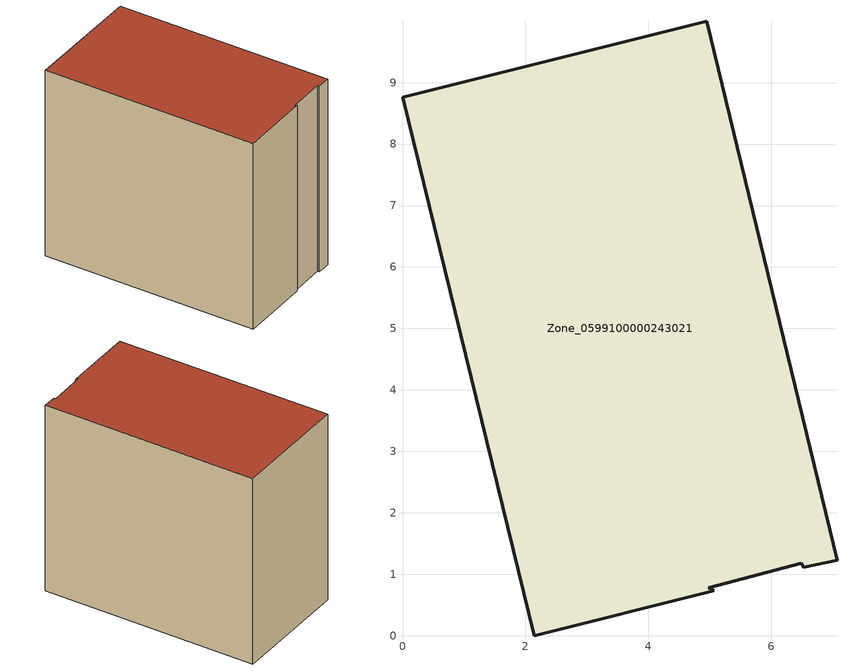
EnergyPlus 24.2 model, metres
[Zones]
Zone_0599100000243021
 floor ground (C_G): 6.53,1.11 6.49,1.18 4.99,0.78 5.07,0.73 2.14,0 0,8.76 4.95,10 7.07,1.23 z0
 wall outside (C_F): 6.49,1.18 6.53,1.11 7.07,1.23 4.95,10 0,8.76 2.14,0 5.07,0.73 4.99,0.78 6.49,1.18 z0:8.07
 roof outside (C_R): 4.99,0.78 6.49,1.18 6.53,1.11 7.07,1.23 4.95,10 0,8.76 2.14,0 5.07,0.73 z8.07
[BUILDING]
Pand.0599100000243021: North Axis=0; Terrain=City; Loads Convergence Tolerance Value=0.04; Temperature Convergence Tolerance Value=0.4; Solar Distribution=FullExterior; Maximum Number of Warmup Days=25; Minimum Number of Warmup Days=1
[Site:Location]
Rotterdam.The.Hague.AP_ZH_NLD Design_Conditions: Latitude=51.96; Longitude=4.45; Time Zone=1; Elevation=-4.5
[SITE:GROUNDTEMPERATURE:BUILDINGSURFACE]
18, 18, 18, 18, 18, 18, 18, 18, 18, 18, 18, 18
[MATERIAL] Thermal Absorptance=0.9; Solar Absorptance=0.7; Visible Absorptance=0.7
Name | Roughness | Thickness | Conductivity | Density | Specific Heat
G.TI.1975-1991 | MediumSmooth | 0.15 | 0.288461 | 540 | 1210
F.TI.1975-1991 | Rough | 0.3 | 0.230769 | 1920 | 840
R.TI.1975-1991 | MediumRough | 0.2 | 0.153846 | 1500 | 1000
[CONSTRUCTION]
C_G: G.TI.1975-1991
C_F: F.TI.1975-1991
C_R: R.TI.1975-1991
[ZONE]
Zone_0599100000243021: Type=1; Multiplier=1; Ceiling Height=Autocalculate; Volume=Autocalculate; Floor Area=autocalculate; Part of Total Floor Area=Yes
[ZONEINFILTRATION:DESIGNFLOWRATE]
Infil_Zone_0599100000243021: Zone or ZoneList or Space or SpaceList=Zone_0599100000243021; Schedule=AlwaysOn; Design Flow Rate Calculation Method=Flow/Area; Flow Rate per Floor Area=0.003; Constant Term Coefficient=1; Temperature Term Coefficient=0; Velocity Term Coefficient=0; Velocity Squared Term Coefficient=0
[HVACTEMPLATE:ZONE:IDEALLOADSAIRSYSTEM]
Zone_0599100000243021: Maximum Heating Supply Air Temperature=50; Minimum Cooling Supply Air Temperature=13; Maximum Heating Supply Air Humidity Ratio=0.0156; Minimum Cooling Supply Air Humidity Ratio=0.0077; Heating Limit=NoLimit; Cooling Limit=NoLimit; Dehumidification Control Type=ConstantSensibleHeatRatio; Cooling Sensible Heat Ratio=0.7; Dehumidification Setpoint=60; Humidification Control Type=None; Humidification Setpoint=30; Outdoor Air Method=None; Outdoor Air Flow Rate per Person=0.00944; Outdoor Air Flow Rate per Zone Floor Area=0; Outdoor Air Flow Rate per Zone=0; Demand Controlled Ventilation Type=None; Outdoor Air Economizer Type=NoEconomizer; Heat Recovery Type=None; Sensible Heat Recovery Effectiveness=0.7; Latent Heat Recovery Effectiveness=0.65
[ZONECONTROL:THERMOSTAT]
ThermostatControl_Zone_0599100000243021: Zone or ZoneList=Zone_0599100000243021; Control Type Schedule=DualSetpointControlType; Control 1=Thermostat_Zone_0599100000243021; Temperature Difference Between Cutout And Setpoint=0
[THERMOSTATSETPOINT:DUALSETPOINT]
Thermostat_Zone_0599100000243021: Heating Setpoint Temperature Schedule=HeatingSetpoint_Zone_0599100000243021; Cooling Setpoint Temperature Schedule=CoolingSetpoint_Zone_0599100000243021
[SCHEDULE:COMPACT]
HeatingSetpoint_Zone_0599100000243021: Through: 12/31, For: AllDays, Until: 24:00, 21
CoolingSetpoint_Zone_0599100000243021: Through: 12/31, For: AllDays, Until: 24:00, 24
DualSetpointControlType: Through: 12/31, For: AllDays, Until: 24:00, 4
AlwaysOn: Through: 12/31, For: AllDays, Until: 24:00, 1
